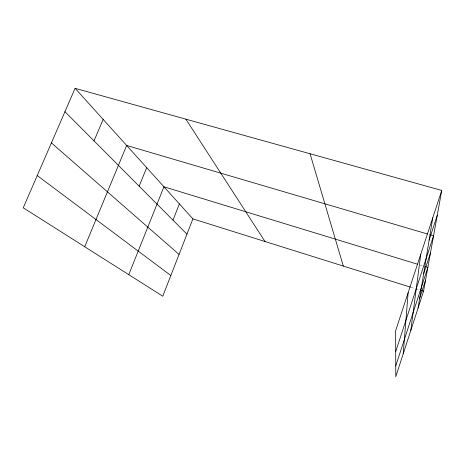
<?xml version="1.0" encoding="UTF-8"?>
<svg xmlns="http://www.w3.org/2000/svg" width="465" height="465" viewBox="0 0 465 465"><rect width="100%" height="100%" fill="white"/><g stroke="black" fill="none" stroke-linecap="round" stroke-linejoin="round"><path stroke-width="0.35" stroke-dasharray="2.33 1.74" d="M420.261 265.05L422.336 265.684M411.147 287.358L415.28 288.655M415.972 288.87L419.418 289.951"/><path stroke-width="0.7" d="M403.225 353.801L408.131 292.718M410.798 330.487L420.744 254.349M418.07 308.115L432.752 217.806M441.75 190.435L395.651 330.679L395.785 376.685L423.551 291.247L441.75 190.435L75.103 88.315L23.25 207.809L162.779 296.217L192.905 218.881L75.103 88.315M419.68 298.222L425.551 280.174M395.715 351.534L433.566 235.784L430.108 234.767M423.65 273.798L430.48 252.879M395.756 365.909L427.864 267.375L425.097 266.532M429.119 240.161L437.257 215.336M172.98 220.143L179.391 203.903M128.77 274.664L163.942 186.779L417.494 264.207M139.151 186.192L146.69 167.656M84.711 246.752L126.66 145.458L427.335 233.953M94.029 140.901L103.137 119.383M192.905 218.881L410.456 287.138M420.796 290.381L423.551 291.247M37.241 175.572L170.841 275.524M51.417 142.9L179.06 254.431M64.949 111.716L186.953 234.168M185.861 119.162L265.004 241.504M310.062 153.758L343.315 266.073"/></g></svg>
